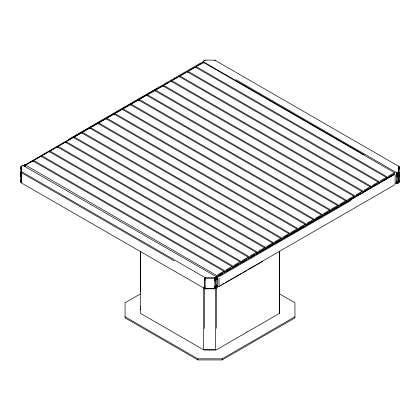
<?xml version="1.0" encoding="UTF-8"?>
<svg xmlns="http://www.w3.org/2000/svg" width="420" height="420" viewBox="0 0 420 420"><rect width="100%" height="100%" fill="white"/><g stroke="black" fill="none" stroke-linecap="round" stroke-linejoin="round"><path stroke-width="0.63" d="M21 171.344L21.011 174.878L21.163 172.268L21.688 171.717L205.139 277.631L214.862 277.631L215.35 278.476L215.287 288.803L205.139 288.844L21.21 182.816L21 177.686M21 169.47L21 168.535M174.074 260.82L21.2 172.562L21.063 172.137L21.688 171.717L21.688 166.105L21.2 166.383L21.11 168.971L21 166.661L23.236 165.17L23.62 165.548L22.649 165.548M140.306 309.824L140.306 308.254M205.139 288.907L205.139 277.631L204.65 278.476L204.65 288.561A0.688 0.394 -60 0 0 205.139 288.844M399 181.429L398.99 174.158L398.843 176.762M399 170.41L399 169.47M399 167.601L398.937 166.378L398.312 166.105L398.312 171.717A0.688 0.562 0 0 1 399 172.279L398.89 175.019L398.722 172.037L398.312 171.717L396.869 172.552L396.38 173.397L396.38 183.482L396.869 183.766A0.688 0.394 60 0 0 397.352 183.482L397.352 173.397L399 172.279M24.717 165.979L24.985 164.388L25.463 164.635L157.484 88.415M21.2 166.383L21.2 182.648L21 182.369L21.011 179.917L21.431 182.915M205.139 60.354L204.65 60.47L204.955 60.091L214.862 60.191L398.8 166.383L398.99 169.113L398.837 166.247L398.312 166.105L398.575 167.548L398.79 166.215M216.946 279.731L216.793 277.079A0.688 0.394 -60 0 0 216.31 276.796L214.862 277.631M396.69 173.497L396.606 176.001L396.38 173.397L397.352 173.397L397.131 176.001L397.047 173.497M396.869 183.766L398.8 182.648L398.89 180.059L399 182.369L398.312 182.926A0.688 0.562 0 0 0 399 182.369L399 166.661M21 176.752L21.11 174.011L21 176.752A0.688 0.562 0 0 0 21.095 177.03M214.862 288.844L216.793 287.726L216.946 285.075L216.998 287.448L216.31 288.01L216.652 287.647M203.133 63.063L203.207 61.866A0.688 0.394 -60 0 1 203.69 61.026A0.688 0.394 60 0 0 203.207 61.304L203.023 62.654M396.38 183.482L396.606 181.046L396.869 183.598L397.352 183.482L397.131 181.046L396.869 183.598L395.246 182.826M217.765 284.503L217.796 277.368M21.21 171.938L21.425 170.357L21.688 171.717M25.263 166.446L25.368 165.065A0.688 0.394 60 0 1 25.552 165.128L216.547 275.399A0.688 0.394 60 0 1 216.736 275.552L216.841 277.053L22.712 165.307M33.29 161.438L33.49 160.377A0.688 0.394 60 0 1 33.679 160.44L224.674 270.711A0.688 0.394 60 0 1 224.858 270.858L224.963 272.365L230.422 269.209M40.572 156.403L40.772 156.172A0.688 0.394 60 0 1 40.96 156.235L231.956 266.506A0.688 0.394 60 0 1 232.139 266.658L232.244 268.159M41.444 156.902L41.617 155.684A0.688 0.394 60 0 1 41.801 155.747L232.796 266.017A0.688 0.394 60 0 1 232.984 266.17L233.09 267.671M49.565 152.213L49.739 150.995A0.688 0.394 60 0 1 49.928 151.058L240.922 261.329A0.688 0.394 60 0 1 241.106 261.476L241.211 262.983M65.888 142.994L65.993 141.614A0.688 0.394 60 0 1 66.176 141.677L257.171 251.947A0.688 0.394 60 0 1 257.355 252.095L257.46 253.601M73.915 137.986L74.114 136.92A0.688 0.394 60 0 1 74.303 136.988L265.298 247.254A0.688 0.394 60 0 1 265.482 247.406L265.587 248.908M82.042 133.292L82.241 132.232A0.688 0.394 60 0 1 82.425 132.295L273.42 242.566A0.688 0.394 60 0 1 273.609 242.718L273.714 244.22M89.318 128.258L89.518 128.026A0.688 0.394 60 0 1 89.707 128.089L280.702 238.361A0.688 0.394 60 0 1 280.885 238.513L280.991 240.014M90.19 128.762L90.363 127.538A0.688 0.394 60 0 1 90.552 127.607L281.547 237.872A0.688 0.394 60 0 1 281.731 238.025L281.836 239.526M106.412 119.222L106.612 118.157A0.688 0.394 60 0 1 106.801 118.225L297.796 228.496A0.688 0.394 60 0 1 297.98 228.643L298.084 230.144M114.634 114.849L114.739 113.468A0.688 0.394 60 0 1 114.923 113.531L305.918 223.802A0.688 0.394 60 0 1 306.106 223.954L306.212 225.456M122.661 109.841L122.866 108.775A0.688 0.394 60 0 1 123.05 108.843L314.044 219.114A0.688 0.394 60 0 1 314.228 219.261L314.333 220.763M130.788 105.147L130.988 104.087A0.688 0.394 60 0 1 131.171 104.15L322.171 214.421A0.688 0.394 60 0 1 322.355 214.573L322.46 216.074M138.07 100.112L138.269 99.881A0.688 0.394 60 0 1 138.453 99.95L329.448 210.215A0.688 0.394 60 0 1 329.637 210.368L329.742 211.869M138.936 100.616L139.115 99.393A0.688 0.394 60 0 1 139.298 99.461L330.293 209.732A0.688 0.394 60 0 1 330.482 209.879L330.582 211.381M155.164 91.077L155.363 90.017A0.688 0.394 60 0 1 155.547 90.08L346.542 200.351A0.688 0.394 60 0 1 346.731 200.498L346.836 201.999M163.38 86.704L163.485 85.323A0.688 0.394 60 0 1 163.674 85.386L354.669 195.657A0.688 0.394 60 0 1 354.853 195.809L354.958 197.311M171.412 81.695L171.612 80.635A0.688 0.394 60 0 1 171.796 80.698L362.791 190.969A0.688 0.394 60 0 1 362.98 191.116L363.085 192.617M179.534 77.002L179.734 75.941A0.688 0.394 60 0 1 179.923 76.004L370.918 186.275A0.688 0.394 60 0 1 371.102 186.428L371.207 187.929M186.816 71.967L187.016 71.736A0.688 0.394 60 0 1 187.204 71.804L378.2 182.075A0.688 0.394 60 0 1 378.383 182.222L378.488 183.724M187.688 72.471L187.861 71.253A0.688 0.394 60 0 1 188.044 71.316L379.04 181.587A0.688 0.394 60 0 1 379.229 181.734L379.334 183.241M215.35 278.476L214.993 281.106L214.862 278.591L216.998 277.358L216.946 280.03L216.793 277.641A0.688 0.394 60 0 0 216.31 276.796M205.139 278.591L204.761 281.048L204.65 278.476L214.862 278.591L214.862 288.677L204.65 288.561L204.761 286.094L205.139 288.677M24.964 165.501L24.906 166.005L24.717 164.808L24.911 166.173M32.45 161.301L32.65 160.86A0.688 0.394 60 0 1 32.834 160.928L223.828 271.199A0.688 0.394 60 0 1 224.012 271.346L224.117 272.848M48.699 151.919L48.899 151.484A0.688 0.394 60 0 1 49.082 151.547L240.077 261.817A0.688 0.394 60 0 1 240.266 261.965L240.371 263.466M56.821 147.226L57.02 146.79A0.688 0.394 60 0 1 57.209 146.853L248.204 257.124A0.688 0.394 60 0 1 248.388 257.276L248.493 258.778M64.948 142.537L65.147 142.102A0.688 0.394 60 0 1 65.331 142.165L256.326 252.436A0.688 0.394 60 0 1 256.515 252.583L256.62 254.084M73.07 137.849L73.269 137.408A0.688 0.394 60 0 1 73.458 137.471L264.453 247.742A0.688 0.394 60 0 1 264.637 247.895L264.742 249.396M81.197 133.156L81.396 132.72A0.688 0.394 60 0 1 81.58 132.783L272.575 243.054A0.688 0.394 60 0 1 272.764 243.201L272.869 244.708M97.445 123.774L97.645 123.338A0.688 0.394 60 0 1 97.829 123.401L288.829 233.672A0.688 0.394 60 0 1 289.012 233.819L289.118 235.326M105.572 119.086L105.772 118.645A0.688 0.394 60 0 1 105.956 118.708L296.951 228.979A0.688 0.394 60 0 1 297.134 229.131L297.239 230.633M113.694 114.392L113.894 113.957A0.688 0.394 60 0 1 114.083 114.02L305.078 224.291A0.688 0.394 60 0 1 305.261 224.438L305.366 225.944M121.821 109.704L122.02 109.263A0.688 0.394 60 0 1 122.204 109.331L313.199 219.597A0.688 0.394 60 0 1 313.388 219.749L313.493 221.251M129.943 105.011L130.142 104.575A0.688 0.394 60 0 1 130.331 104.638L321.326 214.909A0.688 0.394 60 0 1 321.51 215.056L321.615 216.562M146.191 95.629L146.391 95.193A0.688 0.394 60 0 1 146.58 95.256L337.575 205.527A0.688 0.394 60 0 1 337.759 205.679L337.864 207.181M154.319 90.941L154.518 90.499A0.688 0.394 60 0 1 154.702 90.568L345.697 200.839A0.688 0.394 60 0 1 345.886 200.986L345.991 202.487M162.44 86.247L162.645 85.811A0.688 0.394 60 0 1 162.829 85.874L353.824 196.145A0.688 0.394 60 0 1 354.007 196.297L354.113 197.799M170.567 81.559L170.767 81.118A0.688 0.394 60 0 1 170.951 81.186L361.951 191.457A0.688 0.394 60 0 1 362.135 191.604L362.24 193.106M178.694 76.865L178.894 76.43A0.688 0.394 60 0 1 179.078 76.492L370.072 186.764A0.688 0.394 60 0 1 370.262 186.916L370.367 188.417M194.943 67.483L195.143 67.048A0.688 0.394 60 0 1 195.326 67.111L386.321 177.382A0.688 0.394 60 0 1 386.51 177.534L386.615 179.035M203.065 62.795L203.264 62.36A0.688 0.394 60 0 1 203.453 62.423L394.448 172.694A0.688 0.394 60 0 1 394.632 172.841L394.737 174.342M398.79 177.098L398.8 176.474M214.862 60.354L214.956 60.076L215.35 60.47M289.963 234.838L289.858 233.336A0.688 0.394 60 0 0 289.669 233.184L98.674 122.913A0.688 0.394 60 0 0 98.49 122.85L98.311 124.068M338.709 206.692L338.604 205.191A0.688 0.394 60 0 0 338.42 205.039L147.425 94.768A0.688 0.394 60 0 0 147.236 94.705L147.063 95.923M387.455 178.547L387.35 177.046A0.688 0.394 60 0 0 387.167 176.894L196.172 66.623A0.688 0.394 60 0 0 195.988 66.559L195.809 67.778M395.194 175.109L395.089 183.855M203.207 61.304L205.139 60.191M68.917 139.178L201.091 62.727L202.078 63.247M25.168 165.296L31.232 161.794M33.29 160.603L39.359 157.101M41.417 155.915L47.486 152.413M49.539 151.221L55.608 147.719M58.07 146.302L63.735 143.031M65.793 141.845L71.857 138.338M73.915 137.151L79.984 133.649M82.042 132.463L88.106 128.956M90.164 127.769L96.233 124.267M98.695 122.845L104.354 119.574M106.412 118.388L112.481 114.886M114.539 113.699L120.204 110.428M122.661 109.006L128.73 105.504M130.788 104.317L136.857 100.816M138.915 99.624L144.979 96.122M147.441 94.7L153.106 91.434M155.164 90.242L161.228 86.74M163.285 85.554L168.95 82.283M171.412 80.861L177.476 77.359M179.534 76.172L185.603 72.67M187.661 71.479L193.73 67.977M196.34 66.47L201.852 63.289M26.764 164.43L32.834 160.928M34.892 159.737L40.96 156.235M43.013 155.048L49.082 151.547M51.14 150.36L57.209 146.853M59.267 145.666L65.331 142.165M67.389 140.978L73.458 137.471M75.516 136.285L81.58 132.783M83.638 131.596L89.707 128.089M91.765 126.903L97.829 123.401M99.886 122.215L105.956 118.708M108.014 117.521L114.083 114.02M116.135 112.833L122.204 109.331M124.262 108.139L130.331 104.638M132.389 103.451L138.453 99.95M140.511 98.758L146.58 95.256M148.638 94.07L154.702 90.568M156.76 89.376L162.829 85.874M164.887 84.688L170.951 81.186M173.009 79.994L179.078 76.492M181.136 75.306L187.204 71.804M189.257 70.612L195.326 67.111M197.384 65.924L203.453 62.423M140.301 293.969L125.06 302.768L125.06 317.898L197.867 359.935L222.133 359.935L294.94 317.898L294.94 302.768L279.699 293.969M217.76 274.701L223.828 271.199M225.887 270.007L231.956 266.506M234.014 265.319L240.077 261.817M242.135 260.626L248.204 257.124M250.262 255.938L256.326 252.436M258.384 251.244L264.453 247.742M266.511 246.556L272.575 243.054M274.633 241.868L280.702 238.361M282.76 237.174L288.829 233.672M290.881 232.486L296.951 228.979M299.008 227.792L305.078 224.291M307.135 223.104L313.199 219.597M315.257 218.411L321.326 214.909M323.384 213.722L329.448 210.215M331.506 209.029L337.575 205.527M339.633 204.341L345.697 200.839M347.755 199.647L353.824 196.145M355.882 194.959L361.951 191.457M364.004 190.265L370.072 186.764M372.131 185.577L378.2 182.075M380.257 180.884L386.321 177.382M388.379 176.195L394.448 172.694M216.935 276.014L222.999 272.506M225.057 271.32L231.126 267.818M233.184 266.632L239.253 263.125M241.306 261.938L247.375 258.437M248.309 258.883L249.407 258.211L249.433 257.25L255.502 253.743M257.56 252.556L263.623 249.055M265.682 247.868L271.75 244.361M273.808 243.175L279.872 239.673M281.93 238.487L287.999 234.985M290.057 233.793L296.121 230.291M298.179 229.105L304.248 225.603M306.306 224.411L312.375 220.91M314.428 219.723L320.497 216.221M322.555 215.03L328.624 211.528M330.682 210.341L336.745 206.84M338.804 205.648L344.873 202.146M346.931 200.959L352.994 197.458M355.052 196.266L361.121 192.764M363.179 191.578L369.243 188.076M371.301 186.89L377.37 183.383M379.428 182.196L385.497 178.694M387.55 177.508L393.619 174.001M218.148 276.145L224.217 272.638M226.27 271.451L232.339 267.95M234.397 266.763L240.466 263.256M242.524 262.07L248.588 258.568M250.646 257.381L256.715 253.88M258.772 252.688L264.836 249.186M266.894 248L272.963 244.498M275.021 243.306L281.085 239.804M283.143 238.618L289.212 235.116M291.27 233.924L297.339 230.422M299.392 229.236L305.461 225.734M307.519 224.542L313.588 221.041M315.646 219.854L321.709 216.353M323.768 215.161L329.837 211.659M331.894 210.472L337.958 206.971M340.016 205.784L346.085 202.277M348.143 201.091L354.207 197.589M356.265 196.403L362.334 192.896M364.392 191.709L370.461 188.207M372.514 187.021L378.583 183.514M380.641 182.327L386.71 178.826M388.768 177.639L394.832 174.132M216.841 277.053L222.301 273.903M232.06 268.264L238.549 264.521M241.668 262.721L246.671 259.828M249.795 258.027L254.798 255.14M256.436 254.195L394.538 174.463M219.061 276.675L351.083 200.45M216.667 278.208L217.214 277.893M220.106 285.631L221.246 284.97M222.364 284.324L224.075 283.337M225.183 282.697L229.173 280.392M230.26 279.767L233.704 277.778M234.775 277.158L241.637 273.2M242.671 272.601L246.729 270.254M247.753 269.666L395.089 184.606M262.878 261.245L218.873 286.65L217.954 286.65M246.671 331.769L246.971 331.59M279.689 251.391L279.689 312.968A1.234 0.714 0 0 1 279.326 313.472L216.31 349.855A1.234 0.714 0 0 1 215.439 350.065L204.561 350.065A1.234 0.714 0 0 1 203.69 349.855L140.668 313.467A1.234 0.714 0 0 1 140.306 312.963L140.306 251.386M125.06 316.78L197.867 358.811L222.133 358.811L294.94 316.78M235.888 79.611L397.288 173.077M203.028 62.769L203.002 61.583L364.187 154.807M396.044 176.001L397.745 176.983M216.667 285.595L217.765 286.23M214.609 287.028L215.744 287.679M249.433 257.25L249.233 256.788A0.688 0.394 60 0 0 249.049 256.636L58.049 146.37A0.688 0.394 60 0 0 57.866 146.302L57.666 147.368M216.946 284.77L216.998 287.448M398.8 166.383L398.8 182.648M398.312 167.039L398.312 169.848M279.326 251.239L279.326 313.472M222.133 358.811L222.133 359.935M219.061 278.266L219.061 286.23M216.793 277.641L216.793 287.726M216.31 287.621L216.31 328.235M215.439 288.482L215.439 350.065M214.862 277.909L214.862 278.255M204.561 288.482L204.561 328.445M203.69 287.621L203.69 349.855M203.207 61.866L203.207 62.984M197.867 358.811L197.867 359.935M140.668 251.234L140.668 291.853M24.911 164.582L24.911 165.805M21.688 167.974L21.688 170.783M21 182.369L21 166.661A0.688 0.562 0 0 1 21.688 166.105M215.649 349.639A0.551 0.315 0 0 1 215.439 349.666L204.561 349.666A0.551 0.315 0 0 1 204.351 349.645M279.479 306.296A1.234 0.714 0 0 1 279.689 306.689M140.306 306.684A1.234 0.714 0 0 1 140.516 306.29M214.993 286.151L214.862 288.677L215.35 288.561L214.993 286.151"/></g></svg>
